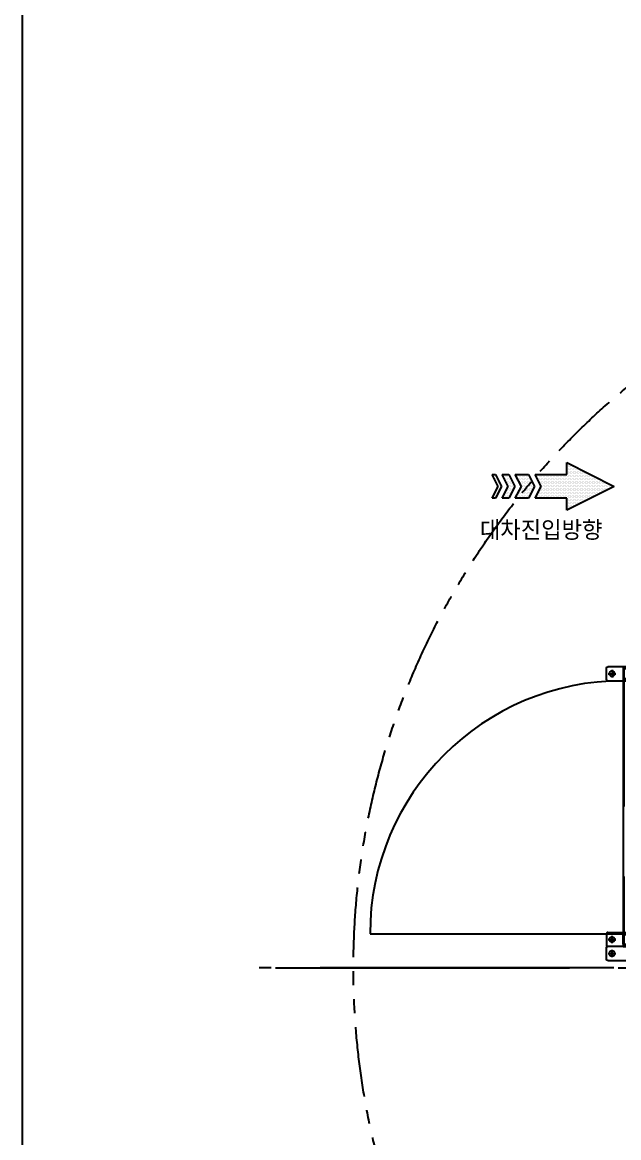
# Model space of a CAD drawing. Header units: millimetres. Extents: x 10462777 to 22643323, y 453826 to 1389191.
# Drawn here: x 11275838 to 11277970, y 582828 to 586815 of the extents above; entities that cross this region are included whole.
import ezdxf
from ezdxf.enums import TextEntityAlignment as Align

# ---------------------------------------------------------------- set-up
doc = ezdxf.new("R2010")
doc.units = ezdxf.units.MM
doc.header["$LTSCALE"] = 200
doc.header["$MEASUREMENT"] = 0
for name, pattern in [('CENTER2', [1.125, 0.75, -0.125, 0.125, -0.125]), ('HIDDEN', [3.75, 2.5, -1.25]), ('PHANTOM', [2.5, 1.25, -0.25, 0.25, -0.25, 0.25, -0.25])]:
    doc.linetypes.add(name, pattern=pattern)
doc.layers.get('0').update_dxf_attribs({"linetype": 'CONTINUOUS'})
for name, color, linetype in [('BOM-UDEF', 3, 'CONTINUOUS'), ('CL', 3, 'CONTINUOUS'), ('DV1_DEFAULT', 7, 'CONTINUOUS'), ('HL', 2, 'HIDDEN'), ('TEXT', 7, 'CONTINUOUS')]:
    doc.layers.add(name, color=color, linetype=linetype)
doc.layers.add('LAYOUT', color=8, linetype='CONTINUOUS', lineweight=25)
doc.styles.add('새굴림', font='txt.shx ', dxfattribs={"height": 5, "bigfont": ' whgtxt.shx'})

# ---------------------------------------------------------------- blocks, each defined once
blk = doc.blocks.new('A$C201F74A5')
for p, q in [((0, 0), (-34.7, -69.3)), ((34.7, -69.3), (0, 0)), ((-34.7, -69.3), (-17.3, -69.3)), ((-17.3, -69.3), (-17.3, -115.5)), ((17.3, -115.5), (17.3, -69.3)), ((17.3, -69.3), (34.7, -69.3)), ((-17.3, -115.5), (0, -106.5)), ((0, -106.5), (17.3, -115.5)), ((0, -116.1), (-17.3, -125.2)), ((-17.3, -125.2), (-17.3, -144.4)), ((17.3, -125.2), (0, -116.1)), ((17.3, -144.4), (17.3, -125.2)), ((-17.3, -144.4), (0, -135.4)), ((0, -145), (-17.3, -154)), ((0, -135.4), (17.3, -144.4)), ((17.3, -154), (0, -145)), ((-17.3, -154), (-17.3, -163.7)), ((-17.3, -163.7), (0, -154.6)), ((0, -154.6), (17.3, -163.7)), ((17.3, -163.7), (17.3, -154)), ((0, -164.3), (-17.3, -173.3)), ((-17.3, -178.1), (0, -169.1)), ((-17.3, -173.3), (-17.3, -178.1)), ((17.3, -173.3), (0, -164.3)), ((0, -169.1), (17.3, -178.1)), ((17.3, -178.1), (17.3, -173.3))]:
    blk.add_line(p, q)
at = {"color": 3}
for p, q in [((-6.6, -14.7), (-6.6, -14.7)), ((-4.6, -9.6), (-4.6, -9.6)), ((-4.6, -11.6), (-4.6, -11.6)), ((-4.6, -13.7), (-4.6, -13.7)), ((-4.6, -15.8), (-4.6, -15.8)), ((-2.5, -6.5), (-2.5, -6.5)), ((-2.5, -8.5), (-2.5, -8.5)), ((-2.5, -10.6), (-2.5, -10.6)), ((-2.5, -12.7), (-2.5, -12.7)), ((-2.5, -14.7), (-2.5, -14.7)), ((-0.4, -1.3), (-0.4, -1.3)), ((-0.4, -3.4), (-0.4, -3.4)), ((-0.4, -5.4), (-0.4, -5.4)), ((-0.4, -7.5), (-0.4, -7.5)), ((-0.4, -9.6), (-0.4, -9.6)), ((-0.4, -11.6), (-0.4, -11.6)), ((-0.4, -13.7), (-0.4, -13.7)), ((-0.4, -15.8), (-0.4, -15.8)), ((1.6, -4.4), (1.6, -4.4)), ((1.6, -6.5), (1.6, -6.5)), ((1.6, -8.5), (1.6, -8.5)), ((1.6, -10.6), (1.6, -10.6)), ((1.6, -12.7), (1.6, -12.7)), ((1.6, -14.7), (1.6, -14.7)), ((3.7, -7.5), (3.7, -7.5)), ((3.7, -9.6), (3.7, -9.6)), ((3.7, -11.6), (3.7, -11.6)), ((3.7, -13.7), (3.7, -13.7)), ((3.7, -15.8), (3.7, -15.8)), ((5.8, -12.7), (5.8, -12.7)), ((5.8, -14.7), (5.8, -14.7)), ((7.8, -15.8), (7.8, -15.8)), ((-14.9, -31.2), (-14.9, -31.2)), ((-12.8, -26.1), (-12.8, -26.1)), ((-12.8, -28.1), (-12.8, -28.1)), ((-12.8, -30.2), (-12.8, -30.2)), ((-12.8, -32.3), (-12.8, -32.3)), ((-10.8, -23), (-10.8, -23)), ((-10.8, -25), (-10.8, -25)), ((-10.8, -27.1), (-10.8, -27.1)), ((-10.8, -29.2), (-10.8, -29.2)), ((-10.8, -31.2), (-10.8, -31.2)), ((-8.7, -17.8), (-8.7, -17.8)), ((-8.7, -19.9), (-8.7, -19.9)), ((-8.7, -21.9), (-8.7, -21.9)), ((-8.7, -24), (-8.7, -24)), ((-8.7, -26.1), (-8.7, -26.1)), ((-8.7, -28.1), (-8.7, -28.1)), ((-8.7, -30.2), (-8.7, -30.2)), ((-8.7, -32.3), (-8.7, -32.3)), ((-6.6, -16.8), (-6.6, -16.8)), ((-6.6, -18.8), (-6.6, -18.8)), ((-6.6, -20.9), (-6.6, -20.9)), ((-6.6, -23), (-6.6, -23)), ((-6.6, -25), (-6.6, -25)), ((-6.6, -27.1), (-6.6, -27.1)), ((-6.6, -29.2), (-6.6, -29.2)), ((-6.6, -31.2), (-6.6, -31.2)), ((-4.6, -17.8), (-4.6, -17.8)), ((-4.6, -19.9), (-4.6, -19.9)), ((-4.6, -21.9), (-4.6, -21.9)), ((-4.6, -24), (-4.6, -24)), ((-4.6, -26.1), (-4.6, -26.1)), ((-4.6, -28.1), (-4.6, -28.1)), ((-4.6, -30.2), (-4.6, -30.2)), ((-4.6, -32.3), (-4.6, -32.3)), ((-2.5, -16.8), (-2.5, -16.8)), ((-2.5, -18.8), (-2.5, -18.8)), ((-2.5, -20.9), (-2.5, -20.9)), ((-2.5, -23), (-2.5, -23)), ((-2.5, -25), (-2.5, -25)), ((-2.5, -27.1), (-2.5, -27.1)), ((-2.5, -29.2), (-2.5, -29.2)), ((-2.5, -31.2), (-2.5, -31.2)), ((-0.4, -17.8), (-0.4, -17.8)), ((-0.4, -19.9), (-0.4, -19.9)), ((-0.4, -21.9), (-0.4, -21.9)), ((-0.4, -24), (-0.4, -24)), ((-0.4, -26.1), (-0.4, -26.1)), ((-0.4, -28.1), (-0.4, -28.1)), ((-0.4, -30.2), (-0.4, -30.2)), ((-0.4, -32.3), (-0.4, -32.3)), ((1.6, -16.8), (1.6, -16.8)), ((1.6, -18.8), (1.6, -18.8)), ((1.6, -20.9), (1.6, -20.9)), ((1.6, -23), (1.6, -23)), ((1.6, -25), (1.6, -25)), ((1.6, -27.1), (1.6, -27.1)), ((1.6, -29.2), (1.6, -29.2)), ((1.6, -31.2), (1.6, -31.2)), ((3.7, -17.8), (3.7, -17.8)), ((3.7, -19.9), (3.7, -19.9)), ((3.7, -21.9), (3.7, -21.9)), ((3.7, -24), (3.7, -24)), ((3.7, -26.1), (3.7, -26.1)), ((3.7, -28.1), (3.7, -28.1)), ((3.7, -30.2), (3.7, -30.2)), ((3.7, -32.3), (3.7, -32.3)), ((5.8, -16.8), (5.8, -16.8)), ((5.8, -18.8), (5.8, -18.8)), ((5.8, -20.9), (5.8, -20.9)), ((5.8, -23), (5.8, -23)), ((5.8, -25), (5.8, -25)), ((5.8, -27.1), (5.8, -27.1)), ((5.8, -29.2), (5.8, -29.2)), ((5.8, -31.2), (5.8, -31.2)), ((7.8, -17.8), (7.8, -17.8)), ((7.8, -19.9), (7.8, -19.9)), ((7.8, -21.9), (7.8, -21.9)), ((7.8, -24), (7.8, -24)), ((7.8, -26.1), (7.8, -26.1)), ((7.8, -28.1), (7.8, -28.1)), ((7.8, -30.2), (7.8, -30.2)), ((7.8, -32.3), (7.8, -32.3)), ((9.9, -20.9), (9.9, -20.9)), ((9.9, -23), (9.9, -23)), ((9.9, -25), (9.9, -25)), ((9.9, -27.1), (9.9, -27.1)), ((9.9, -29.2), (9.9, -29.2)), ((9.9, -31.2), (9.9, -31.2)), ((11.9, -24), (11.9, -24)), ((11.9, -26.1), (11.9, -26.1)), ((11.9, -28.1), (11.9, -28.1)), ((11.9, -30.2), (11.9, -30.2)), ((11.9, -32.3), (11.9, -32.3)), ((14, -29.2), (14, -29.2)), ((14, -31.2), (14, -31.2)), ((16.1, -32.3), (16.1, -32.3)), ((-23.1, -47.7), (-23.1, -47.7)), ((-21.1, -42.6), (-21.1, -42.6)), ((-21.1, -44.6), (-21.1, -44.6)), ((-21.1, -46.7), (-21.1, -46.7)), ((-21.1, -48.8), (-21.1, -48.8)), ((-19, -39.5), (-19, -39.5)), ((-19, -41.5), (-19, -41.5)), ((-19, -43.6), (-19, -43.6)), ((-19, -45.7), (-19, -45.7)), ((-19, -47.7), (-19, -47.7)), ((-16.9, -34.3), (-16.9, -34.3)), ((-16.9, -36.4), (-16.9, -36.4)), ((-16.9, -38.5), (-16.9, -38.5)), ((-16.9, -40.5), (-16.9, -40.5)), ((-16.9, -42.6), (-16.9, -42.6)), ((-16.9, -44.6), (-16.9, -44.6)), ((-16.9, -46.7), (-16.9, -46.7)), ((-16.9, -48.8), (-16.9, -48.8)), ((-14.9, -33.3), (-14.9, -33.3)), ((-14.9, -35.4), (-14.9, -35.4)), ((-14.9, -37.4), (-14.9, -37.4)), ((-14.9, -39.5), (-14.9, -39.5)), ((-14.9, -41.5), (-14.9, -41.5)), ((-14.9, -43.6), (-14.9, -43.6)), ((-14.9, -45.7), (-14.9, -45.7)), ((-14.9, -47.7), (-14.9, -47.7)), ((-12.8, -34.3), (-12.8, -34.3)), ((-12.8, -36.4), (-12.8, -36.4)), ((-12.8, -38.5), (-12.8, -38.5)), ((-12.8, -40.5), (-12.8, -40.5)), ((-12.8, -42.6), (-12.8, -42.6)), ((-12.8, -44.6), (-12.8, -44.6)), ((-12.8, -46.7), (-12.8, -46.7)), ((-12.8, -48.8), (-12.8, -48.8)), ((-10.8, -33.3), (-10.8, -33.3)), ((-10.8, -35.4), (-10.8, -35.4)), ((-10.8, -37.4), (-10.8, -37.4)), ((-10.8, -39.5), (-10.8, -39.5)), ((-10.8, -41.5), (-10.8, -41.5)), ((-10.8, -43.6), (-10.8, -43.6)), ((-10.8, -45.7), (-10.8, -45.7)), ((-10.8, -47.7), (-10.8, -47.7)), ((-8.7, -34.3), (-8.7, -34.3)), ((-8.7, -36.4), (-8.7, -36.4)), ((-8.7, -38.5), (-8.7, -38.5)), ((-8.7, -40.5), (-8.7, -40.5)), ((-8.7, -42.6), (-8.7, -42.6)), ((-8.7, -44.6), (-8.7, -44.6)), ((-8.7, -46.7), (-8.7, -46.7)), ((-8.7, -48.8), (-8.7, -48.8)), ((-6.6, -33.3), (-6.6, -33.3)), ((-6.6, -35.4), (-6.6, -35.4)), ((-6.6, -37.4), (-6.6, -37.4)), ((-6.6, -39.5), (-6.6, -39.5)), ((-6.6, -41.5), (-6.6, -41.5)), ((-6.6, -43.6), (-6.6, -43.6)), ((-6.6, -45.7), (-6.6, -45.7)), ((-6.6, -47.7), (-6.6, -47.7)), ((-4.6, -34.3), (-4.6, -34.3)), ((-4.6, -36.4), (-4.6, -36.4)), ((-4.6, -38.5), (-4.6, -38.5)), ((-4.6, -40.5), (-4.6, -40.5)), ((-4.6, -42.6), (-4.6, -42.6)), ((-4.6, -44.6), (-4.6, -44.6)), ((-4.6, -46.7), (-4.6, -46.7)), ((-4.6, -48.8), (-4.6, -48.8)), ((-2.5, -33.3), (-2.5, -33.3)), ((-2.5, -35.4), (-2.5, -35.4)), ((-2.5, -37.4), (-2.5, -37.4)), ((-2.5, -39.5), (-2.5, -39.5)), ((-2.5, -41.5), (-2.5, -41.5)), ((-2.5, -43.6), (-2.5, -43.6)), ((-2.5, -45.7), (-2.5, -45.7)), ((-2.5, -47.7), (-2.5, -47.7)), ((-0.4, -34.3), (-0.4, -34.3)), ((-0.4, -36.4), (-0.4, -36.4)), ((-0.4, -38.5), (-0.4, -38.5)), ((-0.4, -40.5), (-0.4, -40.5)), ((-0.4, -42.6), (-0.4, -42.6)), ((-0.4, -44.6), (-0.4, -44.6)), ((-0.4, -46.7), (-0.4, -46.7)), ((-0.4, -48.8), (-0.4, -48.8)), ((1.6, -33.3), (1.6, -33.3)), ((1.6, -35.4), (1.6, -35.4)), ((1.6, -37.4), (1.6, -37.4)), ((1.6, -39.5), (1.6, -39.5)), ((1.6, -41.5), (1.6, -41.5)), ((1.6, -43.6), (1.6, -43.6)), ((1.6, -45.7), (1.6, -45.7)), ((1.6, -47.7), (1.6, -47.7)), ((3.7, -34.3), (3.7, -34.3)), ((3.7, -36.4), (3.7, -36.4)), ((3.7, -38.5), (3.7, -38.5)), ((3.7, -40.5), (3.7, -40.5)), ((3.7, -42.6), (3.7, -42.6)), ((3.7, -44.6), (3.7, -44.6)), ((3.7, -46.7), (3.7, -46.7)), ((3.7, -48.8), (3.7, -48.8)), ((5.8, -33.3), (5.8, -33.3)), ((5.8, -35.4), (5.8, -35.4)), ((5.8, -37.4), (5.8, -37.4)), ((5.8, -39.5), (5.8, -39.5)), ((5.8, -41.5), (5.8, -41.5)), ((5.8, -43.6), (5.8, -43.6)), ((5.8, -45.7), (5.8, -45.7)), ((5.8, -47.7), (5.8, -47.7)), ((7.8, -34.3), (7.8, -34.3)), ((7.8, -36.4), (7.8, -36.4)), ((7.8, -38.5), (7.8, -38.5)), ((7.8, -40.5), (7.8, -40.5)), ((7.8, -42.6), (7.8, -42.6)), ((7.8, -44.6), (7.8, -44.6)), ((7.8, -46.7), (7.8, -46.7)), ((7.8, -48.8), (7.8, -48.8)), ((9.9, -33.3), (9.9, -33.3)), ((9.9, -35.4), (9.9, -35.4)), ((9.9, -37.4), (9.9, -37.4)), ((9.9, -39.5), (9.9, -39.5)), ((9.9, -41.5), (9.9, -41.5)), ((9.9, -43.6), (9.9, -43.6)), ((9.9, -45.7), (9.9, -45.7)), ((9.9, -47.7), (9.9, -47.7)), ((11.9, -34.3), (11.9, -34.3)), ((11.9, -36.4), (11.9, -36.4)), ((11.9, -38.5), (11.9, -38.5)), ((11.9, -40.5), (11.9, -40.5)), ((11.9, -42.6), (11.9, -42.6)), ((11.9, -44.6), (11.9, -44.6)), ((11.9, -46.7), (11.9, -46.7)), ((11.9, -48.8), (11.9, -48.8)), ((14, -33.3), (14, -33.3)), ((14, -35.4), (14, -35.4)), ((14, -37.4), (14, -37.4)), ((14, -39.5), (14, -39.5)), ((14, -41.5), (14, -41.5)), ((14, -43.6), (14, -43.6)), ((14, -45.7), (14, -45.7)), ((14, -47.7), (14, -47.7)), ((16.1, -34.3), (16.1, -34.3)), ((16.1, -36.4), (16.1, -36.4)), ((16.1, -38.5), (16.1, -38.5)), ((16.1, -40.5), (16.1, -40.5)), ((16.1, -42.6), (16.1, -42.6)), ((16.1, -44.6), (16.1, -44.6)), ((16.1, -46.7), (16.1, -46.7)), ((16.1, -48.8), (16.1, -48.8)), ((18.1, -37.4), (18.1, -37.4)), ((18.1, -39.5), (18.1, -39.5)), ((18.1, -41.5), (18.1, -41.5)), ((18.1, -43.6), (18.1, -43.6)), ((18.1, -45.7), (18.1, -45.7)), ((18.1, -47.7), (18.1, -47.7)), ((20.2, -40.5), (20.2, -40.5)), ((20.2, -42.6), (20.2, -42.6)), ((20.2, -44.6), (20.2, -44.6)), ((20.2, -46.7), (20.2, -46.7)), ((20.2, -48.8), (20.2, -48.8)), ((22.3, -45.7), (22.3, -45.7)), ((22.3, -47.7), (22.3, -47.7)), ((24.3, -48.8), (24.3, -48.8)), ((-31.4, -64.2), (-31.4, -64.2)), ((-29.3, -59.1), (-29.3, -59.1)), ((-29.3, -61.2), (-29.3, -61.2)), ((-29.3, -63.2), (-29.3, -63.2)), ((-27.3, -56), (-27.3, -56)), ((-27.3, -58.1), (-27.3, -58.1)), ((-27.3, -60.1), (-27.3, -60.1)), ((-27.3, -62.2), (-27.3, -62.2)), ((-27.3, -64.2), (-27.3, -64.2)), ((-25.2, -50.8), (-25.2, -50.8)), ((-25.2, -52.9), (-25.2, -52.9)), ((-25.2, -55), (-25.2, -55)), ((-25.2, -57), (-25.2, -57)), ((-25.2, -59.1), (-25.2, -59.1)), ((-25.2, -61.2), (-25.2, -61.2)), ((-25.2, -63.2), (-25.2, -63.2)), ((-23.1, -49.8), (-23.1, -49.8)), ((-23.1, -51.9), (-23.1, -51.9)), ((-23.1, -53.9), (-23.1, -53.9)), ((-23.1, -56), (-23.1, -56)), ((-23.1, -58.1), (-23.1, -58.1)), ((-23.1, -60.1), (-23.1, -60.1)), ((-23.1, -62.2), (-23.1, -62.2)), ((-23.1, -64.2), (-23.1, -64.2)), ((-21.1, -50.8), (-21.1, -50.8)), ((-21.1, -52.9), (-21.1, -52.9)), ((-21.1, -55), (-21.1, -55)), ((-21.1, -57), (-21.1, -57)), ((-21.1, -59.1), (-21.1, -59.1)), ((-21.1, -61.2), (-21.1, -61.2)), ((-21.1, -63.2), (-21.1, -63.2)), ((-19, -49.8), (-19, -49.8)), ((-19, -51.9), (-19, -51.9)), ((-19, -53.9), (-19, -53.9)), ((-19, -56), (-19, -56)), ((-19, -58.1), (-19, -58.1)), ((-19, -60.1), (-19, -60.1)), ((-19, -62.2), (-19, -62.2)), ((-19, -64.2), (-19, -64.2)), ((-16.9, -50.8), (-16.9, -50.8)), ((-16.9, -52.9), (-16.9, -52.9)), ((-16.9, -55), (-16.9, -55)), ((-16.9, -57), (-16.9, -57)), ((-16.9, -59.1), (-16.9, -59.1)), ((-16.9, -61.2), (-16.9, -61.2)), ((-16.9, -63.2), (-16.9, -63.2)), ((-14.9, -49.8), (-14.9, -49.8)), ((-14.9, -51.9), (-14.9, -51.9)), ((-14.9, -53.9), (-14.9, -53.9)), ((-14.9, -56), (-14.9, -56)), ((-14.9, -58.1), (-14.9, -58.1)), ((-14.9, -60.1), (-14.9, -60.1)), ((-14.9, -62.2), (-14.9, -62.2)), ((-14.9, -64.2), (-14.9, -64.2)), ((-12.8, -50.8), (-12.8, -50.8)), ((-12.8, -52.9), (-12.8, -52.9)), ((-12.8, -55), (-12.8, -55)), ((-12.8, -57), (-12.8, -57)), ((-12.8, -59.1), (-12.8, -59.1)), ((-12.8, -61.2), (-12.8, -61.2)), ((-12.8, -63.2), (-12.8, -63.2)), ((-10.8, -49.8), (-10.8, -49.8)), ((-10.8, -51.9), (-10.8, -51.9)), ((-10.8, -53.9), (-10.8, -53.9)), ((-10.8, -56), (-10.8, -56)), ((-10.8, -58.1), (-10.8, -58.1)), ((-10.8, -60.1), (-10.8, -60.1)), ((-10.8, -62.2), (-10.8, -62.2)), ((-10.8, -64.2), (-10.8, -64.2)), ((-8.7, -50.8), (-8.7, -50.8)), ((-8.7, -52.9), (-8.7, -52.9)), ((-8.7, -55), (-8.7, -55)), ((-8.7, -57), (-8.7, -57)), ((-8.7, -59.1), (-8.7, -59.1)), ((-8.7, -61.2), (-8.7, -61.2)), ((-8.7, -63.2), (-8.7, -63.2)), ((-6.6, -49.8), (-6.6, -49.8)), ((-6.6, -51.9), (-6.6, -51.9)), ((-6.6, -53.9), (-6.6, -53.9)), ((-6.6, -56), (-6.6, -56)), ((-6.6, -58.1), (-6.6, -58.1)), ((-6.6, -60.1), (-6.6, -60.1)), ((-6.6, -62.2), (-6.6, -62.2)), ((-6.6, -64.2), (-6.6, -64.2)), ((-4.6, -50.8), (-4.6, -50.8)), ((-4.6, -52.9), (-4.6, -52.9)), ((-4.6, -55), (-4.6, -55)), ((-4.6, -57), (-4.6, -57)), ((-4.6, -59.1), (-4.6, -59.1)), ((-4.6, -61.2), (-4.6, -61.2)), ((-4.6, -63.2), (-4.6, -63.2)), ((-2.5, -49.8), (-2.5, -49.8)), ((-2.5, -51.9), (-2.5, -51.9)), ((-2.5, -53.9), (-2.5, -53.9)), ((-2.5, -56), (-2.5, -56)), ((-2.5, -58.1), (-2.5, -58.1)), ((-2.5, -60.1), (-2.5, -60.1)), ((-2.5, -62.2), (-2.5, -62.2)), ((-2.5, -64.2), (-2.5, -64.2)), ((-0.4, -50.8), (-0.4, -50.8)), ((-0.4, -52.9), (-0.4, -52.9)), ((-0.4, -55), (-0.4, -55)), ((-0.4, -57), (-0.4, -57)), ((-0.4, -59.1), (-0.4, -59.1)), ((-0.4, -61.2), (-0.4, -61.2)), ((-0.4, -63.2), (-0.4, -63.2)), ((1.6, -49.8), (1.6, -49.8)), ((1.6, -51.9), (1.6, -51.9)), ((1.6, -53.9), (1.6, -53.9)), ((1.6, -56), (1.6, -56)), ((1.6, -58.1), (1.6, -58.1)), ((1.6, -60.1), (1.6, -60.1)), ((1.6, -62.2), (1.6, -62.2)), ((1.6, -64.2), (1.6, -64.2)), ((3.7, -50.8), (3.7, -50.8)), ((3.7, -52.9), (3.7, -52.9)), ((3.7, -55), (3.7, -55)), ((3.7, -57), (3.7, -57)), ((3.7, -59.1), (3.7, -59.1)), ((3.7, -61.2), (3.7, -61.2)), ((3.7, -63.2), (3.7, -63.2)), ((5.8, -49.8), (5.8, -49.8)), ((5.8, -51.9), (5.8, -51.9)), ((5.8, -53.9), (5.8, -53.9)), ((5.8, -56), (5.8, -56)), ((5.8, -58.1), (5.8, -58.1)), ((5.8, -60.1), (5.8, -60.1)), ((5.8, -62.2), (5.8, -62.2)), ((5.8, -64.2), (5.8, -64.2)), ((7.8, -50.8), (7.8, -50.8)), ((7.8, -52.9), (7.8, -52.9)), ((7.8, -55), (7.8, -55)), ((7.8, -57), (7.8, -57)), ((7.8, -59.1), (7.8, -59.1)), ((7.8, -61.2), (7.8, -61.2)), ((7.8, -63.2), (7.8, -63.2)), ((9.9, -49.8), (9.9, -49.8)), ((9.9, -51.9), (9.9, -51.9)), ((9.9, -53.9), (9.9, -53.9)), ((9.9, -56), (9.9, -56)), ((9.9, -58.1), (9.9, -58.1)), ((9.9, -60.1), (9.9, -60.1)), ((9.9, -62.2), (9.9, -62.2)), ((9.9, -64.2), (9.9, -64.2)), ((11.9, -50.8), (11.9, -50.8)), ((11.9, -52.9), (11.9, -52.9)), ((11.9, -55), (11.9, -55)), ((11.9, -57), (11.9, -57)), ((11.9, -59.1), (11.9, -59.1)), ((11.9, -61.2), (11.9, -61.2)), ((11.9, -63.2), (11.9, -63.2)), ((14, -49.8), (14, -49.8)), ((14, -51.9), (14, -51.9)), ((14, -53.9), (14, -53.9)), ((14, -56), (14, -56)), ((14, -58.1), (14, -58.1)), ((14, -60.1), (14, -60.1)), ((14, -62.2), (14, -62.2)), ((14, -64.2), (14, -64.2)), ((16.1, -50.8), (16.1, -50.8)), ((16.1, -52.9), (16.1, -52.9)), ((16.1, -55), (16.1, -55)), ((16.1, -57), (16.1, -57)), ((16.1, -59.1), (16.1, -59.1)), ((16.1, -61.2), (16.1, -61.2)), ((16.1, -63.2), (16.1, -63.2)), ((18.1, -49.8), (18.1, -49.8)), ((18.1, -51.9), (18.1, -51.9)), ((18.1, -53.9), (18.1, -53.9)), ((18.1, -56), (18.1, -56)), ((18.1, -58.1), (18.1, -58.1)), ((18.1, -60.1), (18.1, -60.1)), ((18.1, -62.2), (18.1, -62.2)), ((18.1, -64.2), (18.1, -64.2)), ((20.2, -50.8), (20.2, -50.8)), ((20.2, -52.9), (20.2, -52.9)), ((20.2, -55), (20.2, -55)), ((20.2, -57), (20.2, -57)), ((20.2, -59.1), (20.2, -59.1)), ((20.2, -61.2), (20.2, -61.2)), ((20.2, -63.2), (20.2, -63.2)), ((22.3, -49.8), (22.3, -49.8)), ((22.3, -51.9), (22.3, -51.9)), ((22.3, -53.9), (22.3, -53.9)), ((22.3, -56), (22.3, -56)), ((22.3, -58.1), (22.3, -58.1)), ((22.3, -60.1), (22.3, -60.1)), ((22.3, -62.2), (22.3, -62.2)), ((22.3, -64.2), (22.3, -64.2)), ((24.3, -50.8), (24.3, -50.8)), ((24.3, -52.9), (24.3, -52.9)), ((24.3, -55), (24.3, -55)), ((24.3, -57), (24.3, -57)), ((24.3, -59.1), (24.3, -59.1)), ((24.3, -61.2), (24.3, -61.2)), ((24.3, -63.2), (24.3, -63.2)), ((26.4, -53.9), (26.4, -53.9)), ((26.4, -56), (26.4, -56)), ((26.4, -58.1), (26.4, -58.1)), ((26.4, -60.1), (26.4, -60.1)), ((26.4, -62.2), (26.4, -62.2)), ((26.4, -64.2), (26.4, -64.2)), ((28.5, -57), (28.5, -57)), ((28.5, -59.1), (28.5, -59.1)), ((28.5, -61.2), (28.5, -61.2)), ((28.5, -63.2), (28.5, -63.2)), ((30.5, -62.2), (30.5, -62.2)), ((30.5, -64.2), (30.5, -64.2)), ((-33.5, -67.3), (-33.5, -67.3)), ((-31.4, -66.3), (-31.4, -66.3)), ((-31.4, -68.4), (-31.4, -68.4)), ((-29.3, -65.3), (-29.3, -65.3)), ((-29.3, -67.3), (-29.3, -67.3)), ((-27.3, -66.3), (-27.3, -66.3)), ((-27.3, -68.4), (-27.3, -68.4)), ((-25.2, -65.3), (-25.2, -65.3)), ((-25.2, -67.3), (-25.2, -67.3)), ((-23.1, -66.3), (-23.1, -66.3)), ((-23.1, -68.4), (-23.1, -68.4)), ((-21.1, -65.3), (-21.1, -65.3)), ((-21.1, -67.3), (-21.1, -67.3)), ((-19, -66.3), (-19, -66.3)), ((-19, -68.4), (-19, -68.4)), ((-16.9, -65.3), (-16.9, -65.3)), ((-16.9, -67.3), (-16.9, -67.3)), ((-16.9, -69.4), (-16.9, -69.4)), ((-16.9, -71.5), (-16.9, -71.5)), ((-16.9, -73.5), (-16.9, -73.5)), ((-16.9, -75.6), (-16.9, -75.6)), ((-16.9, -77.7), (-16.9, -77.7)), ((-16.9, -79.7), (-16.9, -79.7)), ((-14.9, -66.3), (-14.9, -66.3)), ((-14.9, -68.4), (-14.9, -68.4)), ((-14.9, -70.4), (-14.9, -70.4)), ((-14.9, -72.5), (-14.9, -72.5)), ((-14.9, -74.6), (-14.9, -74.6)), ((-14.9, -76.6), (-14.9, -76.6)), ((-14.9, -78.7), (-14.9, -78.7)), ((-14.9, -80.8), (-14.9, -80.8)), ((-12.8, -65.3), (-12.8, -65.3)), ((-12.8, -67.3), (-12.8, -67.3)), ((-12.8, -69.4), (-12.8, -69.4)), ((-12.8, -71.5), (-12.8, -71.5)), ((-12.8, -73.5), (-12.8, -73.5)), ((-12.8, -75.6), (-12.8, -75.6)), ((-12.8, -77.7), (-12.8, -77.7)), ((-12.8, -79.7), (-12.8, -79.7)), ((-10.8, -66.3), (-10.8, -66.3)), ((-10.8, -68.4), (-10.8, -68.4)), ((-10.8, -70.4), (-10.8, -70.4)), ((-10.8, -72.5), (-10.8, -72.5)), ((-10.8, -74.6), (-10.8, -74.6)), ((-10.8, -76.6), (-10.8, -76.6)), ((-10.8, -78.7), (-10.8, -78.7)), ((-10.8, -80.8), (-10.8, -80.8)), ((-8.7, -65.3), (-8.7, -65.3)), ((-8.7, -67.3), (-8.7, -67.3)), ((-8.7, -69.4), (-8.7, -69.4)), ((-8.7, -71.5), (-8.7, -71.5)), ((-8.7, -73.5), (-8.7, -73.5)), ((-8.7, -75.6), (-8.7, -75.6)), ((-8.7, -77.7), (-8.7, -77.7)), ((-8.7, -79.7), (-8.7, -79.7)), ((-6.6, -66.3), (-6.6, -66.3)), ((-6.6, -68.4), (-6.6, -68.4)), ((-6.6, -70.4), (-6.6, -70.4)), ((-6.6, -72.5), (-6.6, -72.5)), ((-6.6, -74.6), (-6.6, -74.6)), ((-6.6, -76.6), (-6.6, -76.6)), ((-6.6, -78.7), (-6.6, -78.7)), ((-6.6, -80.8), (-6.6, -80.8)), ((-4.6, -65.3), (-4.6, -65.3)), ((-4.6, -67.3), (-4.6, -67.3)), ((-4.6, -69.4), (-4.6, -69.4)), ((-4.6, -71.5), (-4.6, -71.5)), ((-4.6, -73.5), (-4.6, -73.5)), ((-4.6, -75.6), (-4.6, -75.6)), ((-4.6, -77.7), (-4.6, -77.7)), ((-4.6, -79.7), (-4.6, -79.7)), ((-2.5, -66.3), (-2.5, -66.3)), ((-2.5, -68.4), (-2.5, -68.4)), ((-2.5, -70.4), (-2.5, -70.4)), ((-2.5, -72.5), (-2.5, -72.5)), ((-2.5, -74.6), (-2.5, -74.6)), ((-2.5, -76.6), (-2.5, -76.6)), ((-2.5, -78.7), (-2.5, -78.7)), ((-2.5, -80.8), (-2.5, -80.8)), ((-0.4, -65.3), (-0.4, -65.3)), ((-0.4, -67.3), (-0.4, -67.3)), ((-0.4, -69.4), (-0.4, -69.4)), ((-0.4, -71.5), (-0.4, -71.5)), ((-0.4, -73.5), (-0.4, -73.5)), ((-0.4, -75.6), (-0.4, -75.6)), ((-0.4, -77.7), (-0.4, -77.7)), ((-0.4, -79.7), (-0.4, -79.7)), ((1.6, -66.3), (1.6, -66.3)), ((1.6, -68.4), (1.6, -68.4)), ((1.6, -70.4), (1.6, -70.4)), ((1.6, -72.5), (1.6, -72.5)), ((1.6, -74.6), (1.6, -74.6)), ((1.6, -76.6), (1.6, -76.6)), ((1.6, -78.7), (1.6, -78.7)), ((1.6, -80.8), (1.6, -80.8)), ((3.7, -65.3), (3.7, -65.3)), ((3.7, -67.3), (3.7, -67.3)), ((3.7, -69.4), (3.7, -69.4)), ((3.7, -71.5), (3.7, -71.5)), ((3.7, -73.5), (3.7, -73.5)), ((3.7, -75.6), (3.7, -75.6)), ((3.7, -77.7), (3.7, -77.7)), ((3.7, -79.7), (3.7, -79.7)), ((5.8, -66.3), (5.8, -66.3)), ((5.8, -68.4), (5.8, -68.4)), ((5.8, -70.4), (5.8, -70.4)), ((5.8, -72.5), (5.8, -72.5)), ((5.8, -74.6), (5.8, -74.6)), ((5.8, -76.6), (5.8, -76.6)), ((5.8, -78.7), (5.8, -78.7)), ((5.8, -80.8), (5.8, -80.8)), ((7.8, -65.3), (7.8, -65.3)), ((7.8, -67.3), (7.8, -67.3)), ((7.8, -69.4), (7.8, -69.4)), ((7.8, -71.5), (7.8, -71.5)), ((7.8, -73.5), (7.8, -73.5)), ((7.8, -75.6), (7.8, -75.6)), ((7.8, -77.7), (7.8, -77.7)), ((7.8, -79.7), (7.8, -79.7)), ((9.9, -66.3), (9.9, -66.3)), ((9.9, -68.4), (9.9, -68.4)), ((9.9, -70.4), (9.9, -70.4)), ((9.9, -72.5), (9.9, -72.5)), ((9.9, -74.6), (9.9, -74.6)), ((9.9, -76.6), (9.9, -76.6)), ((9.9, -78.7), (9.9, -78.7)), ((9.9, -80.8), (9.9, -80.8)), ((11.9, -65.3), (11.9, -65.3)), ((11.9, -67.3), (11.9, -67.3)), ((11.9, -69.4), (11.9, -69.4)), ((11.9, -71.5), (11.9, -71.5)), ((11.9, -73.5), (11.9, -73.5)), ((11.9, -75.6), (11.9, -75.6)), ((11.9, -77.7), (11.9, -77.7)), ((11.9, -79.7), (11.9, -79.7)), ((14, -66.3), (14, -66.3)), ((14, -68.4), (14, -68.4)), ((14, -70.4), (14, -70.4)), ((14, -72.5), (14, -72.5)), ((14, -74.6), (14, -74.6)), ((14, -76.6), (14, -76.6)), ((14, -78.7), (14, -78.7)), ((14, -80.8), (14, -80.8)), ((16.1, -65.3), (16.1, -65.3)), ((16.1, -67.3), (16.1, -67.3)), ((16.1, -69.4), (16.1, -69.4)), ((16.1, -71.5), (16.1, -71.5)), ((16.1, -73.5), (16.1, -73.5)), ((16.1, -75.6), (16.1, -75.6)), ((16.1, -77.7), (16.1, -77.7)), ((16.1, -79.7), (16.1, -79.7)), ((18.1, -66.3), (18.1, -66.3)), ((18.1, -68.4), (18.1, -68.4)), ((20.2, -65.3), (20.2, -65.3)), ((20.2, -67.3), (20.2, -67.3)), ((22.3, -66.3), (22.3, -66.3)), ((22.3, -68.4), (22.3, -68.4)), ((24.3, -65.3), (24.3, -65.3)), ((24.3, -67.3), (24.3, -67.3)), ((26.4, -66.3), (26.4, -66.3)), ((26.4, -68.4), (26.4, -68.4)), ((28.5, -65.3), (28.5, -65.3)), ((28.5, -67.3), (28.5, -67.3)), ((30.5, -66.3), (30.5, -66.3)), ((30.5, -68.4), (30.5, -68.4)), ((32.6, -65.3), (32.6, -65.3)), ((32.6, -67.3), (32.6, -67.3)), ((-16.9, -81.8), (-16.9, -81.8)), ((-16.9, -83.9), (-16.9, -83.9)), ((-16.9, -85.9), (-16.9, -85.9)), ((-16.9, -88), (-16.9, -88)), ((-16.9, -90), (-16.9, -90)), ((-16.9, -92.1), (-16.9, -92.1)), ((-16.9, -94.2), (-16.9, -94.2)), ((-16.9, -96.2), (-16.9, -96.2)), ((-14.9, -82.8), (-14.9, -82.8)), ((-14.9, -84.9), (-14.9, -84.9)), ((-14.9, -87), (-14.9, -87)), ((-14.9, -89), (-14.9, -89)), ((-14.9, -91.1), (-14.9, -91.1)), ((-14.9, -93.1), (-14.9, -93.1)), ((-14.9, -95.2), (-14.9, -95.2)), ((-14.9, -97.3), (-14.9, -97.3)), ((-12.8, -81.8), (-12.8, -81.8)), ((-12.8, -83.9), (-12.8, -83.9)), ((-12.8, -85.9), (-12.8, -85.9)), ((-12.8, -88), (-12.8, -88)), ((-12.8, -90), (-12.8, -90)), ((-12.8, -92.1), (-12.8, -92.1)), ((-12.8, -94.2), (-12.8, -94.2)), ((-12.8, -96.2), (-12.8, -96.2)), ((-10.8, -82.8), (-10.8, -82.8)), ((-10.8, -84.9), (-10.8, -84.9)), ((-10.8, -87), (-10.8, -87)), ((-10.8, -89), (-10.8, -89)), ((-10.8, -91.1), (-10.8, -91.1)), ((-10.8, -93.1), (-10.8, -93.1)), ((-10.8, -95.2), (-10.8, -95.2)), ((-10.8, -97.3), (-10.8, -97.3)), ((-8.7, -81.8), (-8.7, -81.8)), ((-8.7, -83.9), (-8.7, -83.9)), ((-8.7, -85.9), (-8.7, -85.9)), ((-8.7, -88), (-8.7, -88)), ((-8.7, -90), (-8.7, -90)), ((-8.7, -92.1), (-8.7, -92.1)), ((-8.7, -94.2), (-8.7, -94.2)), ((-8.7, -96.2), (-8.7, -96.2)), ((-6.6, -82.8), (-6.6, -82.8)), ((-6.6, -84.9), (-6.6, -84.9)), ((-6.6, -87), (-6.6, -87)), ((-6.6, -89), (-6.6, -89)), ((-6.6, -91.1), (-6.6, -91.1)), ((-6.6, -93.1), (-6.6, -93.1)), ((-6.6, -95.2), (-6.6, -95.2)), ((-6.6, -97.3), (-6.6, -97.3)), ((-4.6, -81.8), (-4.6, -81.8)), ((-4.6, -83.9), (-4.6, -83.9)), ((-4.6, -85.9), (-4.6, -85.9)), ((-4.6, -88), (-4.6, -88)), ((-4.6, -90), (-4.6, -90)), ((-4.6, -92.1), (-4.6, -92.1)), ((-4.6, -94.2), (-4.6, -94.2)), ((-4.6, -96.2), (-4.6, -96.2)), ((-2.5, -82.8), (-2.5, -82.8)), ((-2.5, -84.9), (-2.5, -84.9)), ((-2.5, -87), (-2.5, -87)), ((-2.5, -89), (-2.5, -89)), ((-2.5, -91.1), (-2.5, -91.1)), ((-2.5, -93.1), (-2.5, -93.1)), ((-2.5, -95.2), (-2.5, -95.2)), ((-2.5, -97.3), (-2.5, -97.3)), ((-0.4, -81.8), (-0.4, -81.8)), ((-0.4, -83.9), (-0.4, -83.9)), ((-0.4, -85.9), (-0.4, -85.9)), ((-0.4, -88), (-0.4, -88)), ((-0.4, -90), (-0.4, -90)), ((-0.4, -92.1), (-0.4, -92.1)), ((-0.4, -94.2), (-0.4, -94.2)), ((-0.4, -96.2), (-0.4, -96.2)), ((1.6, -82.8), (1.6, -82.8)), ((1.6, -84.9), (1.6, -84.9)), ((1.6, -87), (1.6, -87)), ((1.6, -89), (1.6, -89)), ((1.6, -91.1), (1.6, -91.1)), ((1.6, -93.1), (1.6, -93.1)), ((1.6, -95.2), (1.6, -95.2)), ((1.6, -97.3), (1.6, -97.3)), ((3.7, -81.8), (3.7, -81.8)), ((3.7, -83.9), (3.7, -83.9)), ((3.7, -85.9), (3.7, -85.9)), ((3.7, -88), (3.7, -88)), ((3.7, -90), (3.7, -90)), ((3.7, -92.1), (3.7, -92.1)), ((3.7, -94.2), (3.7, -94.2)), ((3.7, -96.2), (3.7, -96.2)), ((5.8, -82.8), (5.8, -82.8)), ((5.8, -84.9), (5.8, -84.9)), ((5.8, -87), (5.8, -87)), ((5.8, -89), (5.8, -89)), ((5.8, -91.1), (5.8, -91.1)), ((5.8, -93.1), (5.8, -93.1)), ((5.8, -95.2), (5.8, -95.2)), ((5.8, -97.3), (5.8, -97.3)), ((7.8, -81.8), (7.8, -81.8)), ((7.8, -83.9), (7.8, -83.9)), ((7.8, -85.9), (7.8, -85.9)), ((7.8, -88), (7.8, -88)), ((7.8, -90), (7.8, -90)), ((7.8, -92.1), (7.8, -92.1)), ((7.8, -94.2), (7.8, -94.2)), ((7.8, -96.2), (7.8, -96.2)), ((9.9, -82.8), (9.9, -82.8)), ((9.9, -84.9), (9.9, -84.9)), ((9.9, -87), (9.9, -87)), ((9.9, -89), (9.9, -89)), ((9.9, -91.1), (9.9, -91.1)), ((9.9, -93.1), (9.9, -93.1)), ((9.9, -95.2), (9.9, -95.2)), ((9.9, -97.3), (9.9, -97.3)), ((11.9, -81.8), (11.9, -81.8)), ((11.9, -83.9), (11.9, -83.9)), ((11.9, -85.9), (11.9, -85.9)), ((11.9, -88), (11.9, -88)), ((11.9, -90), (11.9, -90)), ((11.9, -92.1), (11.9, -92.1)), ((11.9, -94.2), (11.9, -94.2)), ((11.9, -96.2), (11.9, -96.2)), ((14, -82.8), (14, -82.8)), ((14, -84.9), (14, -84.9)), ((14, -87), (14, -87)), ((14, -89), (14, -89)), ((14, -91.1), (14, -91.1)), ((14, -93.1), (14, -93.1)), ((14, -95.2), (14, -95.2)), ((14, -97.3), (14, -97.3)), ((16.1, -81.8), (16.1, -81.8)), ((16.1, -83.9), (16.1, -83.9)), ((16.1, -85.9), (16.1, -85.9)), ((16.1, -88), (16.1, -88)), ((16.1, -90), (16.1, -90)), ((16.1, -92.1), (16.1, -92.1)), ((16.1, -94.2), (16.1, -94.2)), ((16.1, -96.2), (16.1, -96.2)), ((-16.9, -98.3), (-16.9, -98.3)), ((-16.9, -100.4), (-16.9, -100.4)), ((-16.9, -102.4), (-16.9, -102.4)), ((-16.9, -104.5), (-16.9, -104.5)), ((-16.9, -106.6), (-16.9, -106.6)), ((-16.9, -108.6), (-16.9, -108.6)), ((-16.9, -110.7), (-16.9, -110.7)), ((-16.9, -112.7), (-16.9, -112.7)), ((-14.9, -99.3), (-14.9, -99.3)), ((-14.9, -101.4), (-14.9, -101.4)), ((-14.9, -103.5), (-14.9, -103.5)), ((-14.9, -105.5), (-14.9, -105.5)), ((-14.9, -107.6), (-14.9, -107.6)), ((-14.9, -109.7), (-14.9, -109.7)), ((-14.9, -111.7), (-14.9, -111.7)), ((-14.9, -113.8), (-14.9, -113.8)), ((-12.8, -98.3), (-12.8, -98.3)), ((-12.8, -100.4), (-12.8, -100.4)), ((-12.8, -102.4), (-12.8, -102.4)), ((-12.8, -104.5), (-12.8, -104.5)), ((-12.8, -106.6), (-12.8, -106.6)), ((-12.8, -108.6), (-12.8, -108.6)), ((-12.8, -110.7), (-12.8, -110.7)), ((-12.8, -112.7), (-12.8, -112.7)), ((-10.8, -99.3), (-10.8, -99.3)), ((-10.8, -101.4), (-10.8, -101.4)), ((-10.8, -103.5), (-10.8, -103.5)), ((-10.8, -105.5), (-10.8, -105.5)), ((-10.8, -107.6), (-10.8, -107.6)), ((-10.8, -109.7), (-10.8, -109.7)), ((-10.8, -111.7), (-10.8, -111.7)), ((-8.7, -98.3), (-8.7, -98.3)), ((-8.7, -100.4), (-8.7, -100.4)), ((-8.7, -102.4), (-8.7, -102.4)), ((-8.7, -104.5), (-8.7, -104.5)), ((-8.7, -106.6), (-8.7, -106.6)), ((-8.7, -108.6), (-8.7, -108.6)), ((-8.7, -110.7), (-8.7, -110.7)), ((-6.6, -99.3), (-6.6, -99.3)), ((-6.6, -101.4), (-6.6, -101.4)), ((-6.6, -103.5), (-6.6, -103.5)), ((-6.6, -105.5), (-6.6, -105.5)), ((-6.6, -107.6), (-6.6, -107.6)), ((-6.6, -109.7), (-6.6, -109.7)), ((-4.6, -98.3), (-4.6, -98.3)), ((-4.6, -100.4), (-4.6, -100.4)), ((-4.6, -102.4), (-4.6, -102.4)), ((-4.6, -104.5), (-4.6, -104.5)), ((-4.6, -106.6), (-4.6, -106.6)), ((-4.6, -108.6), (-4.6, -108.6)), ((-2.5, -99.3), (-2.5, -99.3)), ((-2.5, -101.4), (-2.5, -101.4)), ((-2.5, -103.5), (-2.5, -103.5)), ((-2.5, -105.5), (-2.5, -105.5)), ((-2.5, -107.6), (-2.5, -107.6)), ((-0.4, -98.3), (-0.4, -98.3)), ((-0.4, -100.4), (-0.4, -100.4)), ((-0.4, -102.4), (-0.4, -102.4)), ((-0.4, -104.5), (-0.4, -104.5)), ((-0.4, -106.6), (-0.4, -106.6)), ((1.6, -99.3), (1.6, -99.3)), ((1.6, -101.4), (1.6, -101.4)), ((1.6, -103.5), (1.6, -103.5)), ((1.6, -105.5), (1.6, -105.5)), ((3.7, -98.3), (3.7, -98.3)), ((3.7, -100.4), (3.7, -100.4)), ((3.7, -102.4), (3.7, -102.4)), ((3.7, -104.5), (3.7, -104.5)), ((3.7, -106.6), (3.7, -106.6)), ((5.8, -99.3), (5.8, -99.3)), ((5.8, -101.4), (5.8, -101.4)), ((5.8, -103.5), (5.8, -103.5)), ((5.8, -105.5), (5.8, -105.5)), ((5.8, -107.6), (5.8, -107.6)), ((7.8, -98.3), (7.8, -98.3)), ((7.8, -100.4), (7.8, -100.4)), ((7.8, -102.4), (7.8, -102.4)), ((7.8, -104.5), (7.8, -104.5)), ((7.8, -106.6), (7.8, -106.6)), ((7.8, -108.6), (7.8, -108.6)), ((9.9, -99.3), (9.9, -99.3)), ((9.9, -101.4), (9.9, -101.4)), ((9.9, -103.5), (9.9, -103.5)), ((9.9, -105.5), (9.9, -105.5)), ((9.9, -107.6), (9.9, -107.6)), ((9.9, -109.7), (9.9, -109.7)), ((11.9, -98.3), (11.9, -98.3)), ((11.9, -100.4), (11.9, -100.4)), ((11.9, -102.4), (11.9, -102.4)), ((11.9, -104.5), (11.9, -104.5)), ((11.9, -106.6), (11.9, -106.6)), ((11.9, -108.6), (11.9, -108.6)), ((11.9, -110.7), (11.9, -110.7)), ((14, -99.3), (14, -99.3)), ((14, -101.4), (14, -101.4)), ((14, -103.5), (14, -103.5)), ((14, -105.5), (14, -105.5)), ((14, -107.6), (14, -107.6)), ((14, -109.7), (14, -109.7)), ((14, -111.7), (14, -111.7)), ((14, -113.8), (14, -113.8)), ((16.1, -98.3), (16.1, -98.3)), ((16.1, -100.4), (16.1, -100.4)), ((16.1, -102.4), (16.1, -102.4)), ((16.1, -104.5), (16.1, -104.5)), ((16.1, -106.6), (16.1, -106.6)), ((16.1, -108.6), (16.1, -108.6)), ((16.1, -110.7), (16.1, -110.7)), ((16.1, -112.7), (16.1, -112.7)), ((-16.9, -114.8), (-16.9, -114.8)), ((-16.9, -125.1), (-16.9, -125.1)), ((-16.9, -127.2), (-16.9, -127.2)), ((-16.9, -129.3), (-16.9, -129.3)), ((-14.9, -124.1), (-14.9, -124.1)), ((-14.9, -126.2), (-14.9, -126.2)), ((-14.9, -128.2), (-14.9, -128.2)), ((-12.8, -123.1), (-12.8, -123.1)), ((-12.8, -125.1), (-12.8, -125.1)), ((-12.8, -127.2), (-12.8, -127.2)), ((-12.8, -129.3), (-12.8, -129.3)), ((-10.8, -122), (-10.8, -122)), ((-10.8, -124.1), (-10.8, -124.1)), ((-10.8, -126.2), (-10.8, -126.2)), ((-10.8, -128.2), (-10.8, -128.2)), ((-8.7, -121), (-8.7, -121)), ((-8.7, -123.1), (-8.7, -123.1)), ((-8.7, -125.1), (-8.7, -125.1)), ((-8.7, -127.2), (-8.7, -127.2)), ((-8.7, -129.3), (-8.7, -129.3)), ((-6.6, -120), (-6.6, -120)), ((-6.6, -122), (-6.6, -122)), ((-6.6, -124.1), (-6.6, -124.1)), ((-6.6, -126.2), (-6.6, -126.2)), ((-6.6, -128.2), (-6.6, -128.2)), ((-4.6, -118.9), (-4.6, -118.9)), ((-4.6, -121), (-4.6, -121)), ((-4.6, -123.1), (-4.6, -123.1)), ((-4.6, -125.1), (-4.6, -125.1)), ((-4.6, -127.2), (-4.6, -127.2)), ((-4.6, -129.3), (-4.6, -129.3)), ((-2.5, -117.9), (-2.5, -117.9)), ((-2.5, -120), (-2.5, -120)), ((-2.5, -122), (-2.5, -122)), ((-2.5, -124.1), (-2.5, -124.1)), ((-2.5, -126.2), (-2.5, -126.2)), ((-2.5, -128.2), (-2.5, -128.2)), ((-0.4, -116.9), (-0.4, -116.9)), ((-0.4, -118.9), (-0.4, -118.9)), ((-0.4, -121), (-0.4, -121)), ((-0.4, -123.1), (-0.4, -123.1)), ((-0.4, -125.1), (-0.4, -125.1)), ((-0.4, -127.2), (-0.4, -127.2)), ((-0.4, -129.3), (-0.4, -129.3)), ((1.6, -117.9), (1.6, -117.9)), ((1.6, -120), (1.6, -120)), ((1.6, -122), (1.6, -122)), ((1.6, -124.1), (1.6, -124.1)), ((1.6, -126.2), (1.6, -126.2)), ((1.6, -128.2), (1.6, -128.2)), ((3.7, -118.9), (3.7, -118.9)), ((3.7, -121), (3.7, -121)), ((3.7, -123.1), (3.7, -123.1)), ((3.7, -125.1), (3.7, -125.1)), ((3.7, -127.2), (3.7, -127.2)), ((3.7, -129.3), (3.7, -129.3)), ((5.8, -120), (5.8, -120)), ((5.8, -122), (5.8, -122)), ((5.8, -124.1), (5.8, -124.1)), ((5.8, -126.2), (5.8, -126.2)), ((5.8, -128.2), (5.8, -128.2)), ((7.8, -121), (7.8, -121)), ((7.8, -123.1), (7.8, -123.1)), ((7.8, -125.1), (7.8, -125.1)), ((7.8, -127.2), (7.8, -127.2)), ((7.8, -129.3), (7.8, -129.3)), ((9.9, -122), (9.9, -122)), ((9.9, -124.1), (9.9, -124.1)), ((9.9, -126.2), (9.9, -126.2)), ((9.9, -128.2), (9.9, -128.2)), ((11.9, -123.1), (11.9, -123.1)), ((11.9, -125.1), (11.9, -125.1)), ((11.9, -127.2), (11.9, -127.2)), ((11.9, -129.3), (11.9, -129.3)), ((14, -124.1), (14, -124.1)), ((14, -126.2), (14, -126.2)), ((14, -128.2), (14, -128.2)), ((16.1, -114.8), (16.1, -114.8)), ((16.1, -125.1), (16.1, -125.1)), ((16.1, -127.2), (16.1, -127.2)), ((16.1, -129.3), (16.1, -129.3)), ((-16.9, -131.3), (-16.9, -131.3)), ((-16.9, -133.4), (-16.9, -133.4)), ((-16.9, -135.4), (-16.9, -135.4)), ((-16.9, -137.5), (-16.9, -137.5)), ((-16.9, -139.6), (-16.9, -139.6)), ((-16.9, -141.6), (-16.9, -141.6)), ((-16.9, -143.7), (-16.9, -143.7)), ((-14.9, -130.3), (-14.9, -130.3)), ((-14.9, -132.4), (-14.9, -132.4)), ((-14.9, -134.4), (-14.9, -134.4)), ((-14.9, -136.5), (-14.9, -136.5)), ((-14.9, -138.5), (-14.9, -138.5)), ((-14.9, -140.6), (-14.9, -140.6)), ((-14.9, -142.7), (-14.9, -142.7)), ((-12.8, -131.3), (-12.8, -131.3)), ((-12.8, -133.4), (-12.8, -133.4)), ((-12.8, -135.4), (-12.8, -135.4)), ((-12.8, -137.5), (-12.8, -137.5)), ((-12.8, -139.6), (-12.8, -139.6)), ((-12.8, -141.6), (-12.8, -141.6)), ((-10.8, -130.3), (-10.8, -130.3)), ((-10.8, -132.4), (-10.8, -132.4)), ((-10.8, -134.4), (-10.8, -134.4)), ((-10.8, -136.5), (-10.8, -136.5)), ((-10.8, -138.5), (-10.8, -138.5)), ((-10.8, -140.6), (-10.8, -140.6)), ((-8.7, -131.3), (-8.7, -131.3)), ((-8.7, -133.4), (-8.7, -133.4)), ((-8.7, -135.4), (-8.7, -135.4)), ((-8.7, -137.5), (-8.7, -137.5)), ((-8.7, -139.6), (-8.7, -139.6)), ((-6.6, -130.3), (-6.6, -130.3)), ((-6.6, -132.4), (-6.6, -132.4)), ((-6.6, -134.4), (-6.6, -134.4)), ((-6.6, -136.5), (-6.6, -136.5)), ((-6.6, -138.5), (-6.6, -138.5)), ((-4.6, -131.3), (-4.6, -131.3)), ((-4.6, -133.4), (-4.6, -133.4)), ((-4.6, -135.4), (-4.6, -135.4)), ((-4.6, -137.5), (-4.6, -137.5)), ((-2.5, -130.3), (-2.5, -130.3)), ((-2.5, -132.4), (-2.5, -132.4)), ((-2.5, -134.4), (-2.5, -134.4)), ((-2.5, -136.5), (-2.5, -136.5)), ((-0.4, -131.3), (-0.4, -131.3)), ((-0.4, -133.4), (-0.4, -133.4)), ((-0.4, -135.4), (-0.4, -135.4)), ((-0.4, -145.8), (-0.4, -145.8)), ((1.6, -130.3), (1.6, -130.3)), ((1.6, -132.4), (1.6, -132.4)), ((1.6, -134.4), (1.6, -134.4)), ((3.7, -131.3), (3.7, -131.3)), ((3.7, -133.4), (3.7, -133.4)), ((3.7, -135.4), (3.7, -135.4)), ((5.8, -130.3), (5.8, -130.3)), ((5.8, -132.4), (5.8, -132.4)), ((5.8, -134.4), (5.8, -134.4)), ((5.8, -136.5), (5.8, -136.5)), ((7.8, -131.3), (7.8, -131.3)), ((7.8, -133.4), (7.8, -133.4)), ((7.8, -135.4), (7.8, -135.4)), ((7.8, -137.5), (7.8, -137.5)), ((9.9, -130.3), (9.9, -130.3)), ((9.9, -132.4), (9.9, -132.4)), ((9.9, -134.4), (9.9, -134.4)), ((9.9, -136.5), (9.9, -136.5)), ((9.9, -138.5), (9.9, -138.5)), ((11.9, -131.3), (11.9, -131.3)), ((11.9, -133.4), (11.9, -133.4)), ((11.9, -135.4), (11.9, -135.4)), ((11.9, -137.5), (11.9, -137.5)), ((11.9, -139.6), (11.9, -139.6)), ((14, -130.3), (14, -130.3)), ((14, -132.4), (14, -132.4)), ((14, -134.4), (14, -134.4)), ((14, -136.5), (14, -136.5)), ((14, -138.5), (14, -138.5)), ((14, -140.6), (14, -140.6)), ((14, -142.7), (14, -142.7)), ((16.1, -131.3), (16.1, -131.3)), ((16.1, -133.4), (16.1, -133.4)), ((16.1, -135.4), (16.1, -135.4)), ((16.1, -137.5), (16.1, -137.5)), ((16.1, -139.6), (16.1, -139.6)), ((16.1, -141.6), (16.1, -141.6)), ((16.1, -143.7), (16.1, -143.7)), ((-16.9, -154), (-16.9, -154)), ((-16.9, -156.1), (-16.9, -156.1)), ((-16.9, -158.2), (-16.9, -158.2)), ((-16.9, -160.2), (-16.9, -160.2)), ((-16.9, -162.3), (-16.9, -162.3)), ((-14.9, -153), (-14.9, -153)), ((-14.9, -155.1), (-14.9, -155.1)), ((-14.9, -157.1), (-14.9, -157.1)), ((-14.9, -159.2), (-14.9, -159.2)), ((-14.9, -161.2), (-14.9, -161.2)), ((-12.8, -152), (-12.8, -152)), ((-12.8, -154), (-12.8, -154)), ((-12.8, -156.1), (-12.8, -156.1)), ((-12.8, -158.2), (-12.8, -158.2)), ((-12.8, -160.2), (-12.8, -160.2)), ((-10.8, -150.9), (-10.8, -150.9)), ((-10.8, -153), (-10.8, -153)), ((-10.8, -155.1), (-10.8, -155.1)), ((-10.8, -157.1), (-10.8, -157.1)), ((-10.8, -159.2), (-10.8, -159.2)), ((-8.7, -149.9), (-8.7, -149.9)), ((-8.7, -152), (-8.7, -152)), ((-8.7, -154), (-8.7, -154)), ((-8.7, -156.1), (-8.7, -156.1)), ((-8.7, -158.2), (-8.7, -158.2)), ((-6.6, -148.9), (-6.6, -148.9)), ((-6.6, -150.9), (-6.6, -150.9)), ((-6.6, -153), (-6.6, -153)), ((-6.6, -155.1), (-6.6, -155.1)), ((-6.6, -157.1), (-6.6, -157.1)), ((-4.6, -147.8), (-4.6, -147.8)), ((-4.6, -149.9), (-4.6, -149.9)), ((-4.6, -152), (-4.6, -152)), ((-4.6, -154), (-4.6, -154)), ((-4.6, -156.1), (-4.6, -156.1)), ((-2.5, -146.8), (-2.5, -146.8)), ((-2.5, -148.9), (-2.5, -148.9)), ((-2.5, -150.9), (-2.5, -150.9)), ((-2.5, -153), (-2.5, -153)), ((-2.5, -155.1), (-2.5, -155.1)), ((-0.4, -147.8), (-0.4, -147.8)), ((-0.4, -149.9), (-0.4, -149.9)), ((-0.4, -152), (-0.4, -152)), ((-0.4, -154), (-0.4, -154)), ((1.6, -146.8), (1.6, -146.8)), ((1.6, -148.9), (1.6, -148.9)), ((1.6, -150.9), (1.6, -150.9)), ((1.6, -153), (1.6, -153)), ((1.6, -155.1), (1.6, -155.1)), ((3.7, -147.8), (3.7, -147.8)), ((3.7, -149.9), (3.7, -149.9)), ((3.7, -152), (3.7, -152)), ((3.7, -154), (3.7, -154)), ((3.7, -156.1), (3.7, -156.1)), ((5.8, -148.9), (5.8, -148.9)), ((5.8, -150.9), (5.8, -150.9)), ((5.8, -153), (5.8, -153)), ((5.8, -155.1), (5.8, -155.1)), ((5.8, -157.1), (5.8, -157.1)), ((7.8, -149.9), (7.8, -149.9)), ((7.8, -152), (7.8, -152)), ((7.8, -154), (7.8, -154)), ((7.8, -156.1), (7.8, -156.1)), ((7.8, -158.2), (7.8, -158.2)), ((9.9, -150.9), (9.9, -150.9)), ((9.9, -153), (9.9, -153)), ((9.9, -155.1), (9.9, -155.1)), ((9.9, -157.1), (9.9, -157.1)), ((9.9, -159.2), (9.9, -159.2)), ((11.9, -152), (11.9, -152)), ((11.9, -154), (11.9, -154)), ((11.9, -156.1), (11.9, -156.1)), ((11.9, -158.2), (11.9, -158.2)), ((11.9, -160.2), (11.9, -160.2)), ((14, -153), (14, -153)), ((14, -155.1), (14, -155.1)), ((14, -157.1), (14, -157.1)), ((14, -159.2), (14, -159.2)), ((14, -161.2), (14, -161.2)), ((16.1, -154), (16.1, -154)), ((16.1, -156.1), (16.1, -156.1)), ((16.1, -158.2), (16.1, -158.2)), ((16.1, -160.2), (16.1, -160.2)), ((16.1, -162.3), (16.1, -162.3)), ((-16.9, -174.7), (-16.9, -174.7)), ((-16.9, -176.7), (-16.9, -176.7)), ((-14.9, -173.6), (-14.9, -173.6)), ((-14.9, -175.7), (-14.9, -175.7)), ((-12.8, -172.6), (-12.8, -172.6)), ((-12.8, -174.7), (-12.8, -174.7)), ((-10.8, -171.6), (-10.8, -171.6)), ((-10.8, -173.6), (-10.8, -173.6)), ((-8.7, -170.5), (-8.7, -170.5)), ((-8.7, -172.6), (-8.7, -172.6)), ((-6.6, -169.5), (-6.6, -169.5)), ((-6.6, -171.6), (-6.6, -171.6)), ((-4.6, -168.5), (-4.6, -168.5)), ((-4.6, -170.5), (-4.6, -170.5)), ((-2.5, -167.4), (-2.5, -167.4)), ((-2.5, -169.5), (-2.5, -169.5)), ((-0.4, -166.4), (-0.4, -166.4)), ((-0.4, -168.5), (-0.4, -168.5)), ((1.6, -165.4), (1.6, -165.4)), ((1.6, -167.4), (1.6, -167.4)), ((1.6, -169.5), (1.6, -169.5)), ((3.7, -166.4), (3.7, -166.4)), ((3.7, -168.5), (3.7, -168.5)), ((3.7, -170.5), (3.7, -170.5)), ((5.8, -167.4), (5.8, -167.4)), ((5.8, -169.5), (5.8, -169.5)), ((5.8, -171.6), (5.8, -171.6)), ((7.8, -168.5), (7.8, -168.5)), ((7.8, -170.5), (7.8, -170.5)), ((7.8, -172.6), (7.8, -172.6)), ((9.9, -169.5), (9.9, -169.5)), ((9.9, -171.6), (9.9, -171.6)), ((9.9, -173.6), (9.9, -173.6)), ((11.9, -170.5), (11.9, -170.5)), ((11.9, -172.6), (11.9, -172.6)), ((11.9, -174.7), (11.9, -174.7)), ((14, -171.6), (14, -171.6)), ((14, -173.6), (14, -173.6)), ((14, -175.7), (14, -175.7)), ((16.1, -174.7), (16.1, -174.7)), ((16.1, -176.7), (16.1, -176.7))]:
    blk.add_line(p, q, dxfattribs=at)
blk = doc.blocks.new('A$C7DA30AB0')
at = {"layer": 'DV1_DEFAULT', "color": 1, "linetype": 'CENTER2', "ltscale": 7}
for p, q in [((5992.9, 3026, 0), (0, 3026, 0)), ((59.1, 3026, 0), (6052, 3026, 0))]:
    blk.add_line(p, q, dxfattribs=at)
at = {"layer": 'LAYOUT', "color": 6, "linetype": 'PHANTOM'}
blk.add_circle((3030.4, 3026, 0), 2693, dxfattribs=at)
blk = doc.blocks.new('HS_BOM', base_point=(-55.5, -107.5))
at = {"layer": 'BOM-UDEF'}
blk.add_circle((-55.5, -107.5), 0.25, dxfattribs=at)
blk = doc.blocks.new('A$C657A6F78')
at = {"layer": 'HL'}
for p, q in [((0, 15.4), (0, -15.4)), ((2.3, 15.4), (2.3, -15.4)), ((35.4, 20), (4.6, 20)), ((35.4, 17.7), (4.6, 17.7)), ((37.7, -15.4), (37.7, 15.4)), ((40, -15.4), (40, 15.4)), ((4.6, -17.7), (35.4, -17.7)), ((4.6, -20), (35.4, -20))]:
    blk.add_line(p, q, dxfattribs=at)
for centre, radius, start, end in [((4.6, 15.4), 4.6, 90, 180), ((4.6, 15.4), 2.3, 90, 180), ((35.4, 15.4), 4.6, 0, 90), ((35.4, 15.4), 2.3, 0, 90), ((4.6, -15.4), 4.6, 180, 270), ((4.6, -15.4), 2.3, 180, 270), ((35.4, -15.4), 4.6, 270, 0), ((35.4, -15.4), 2.3, 270, 0)]:
    blk.add_arc(centre, radius, start, end, dxfattribs=at)
at = {"layer": 'HL', "rotation": 270}
blk.add_blockref('HS_BOM', (20, 18.8), dxfattribs=at)
blk = doc.blocks.new('A$C3204531D')
for p, q in [((-45, 80), (-5, 80)), ((-50, -75), (-50, 75)), ((0, 75), (0, -75)), ((-45, -80), (-5, -80))]:
    blk.add_line(p, q)
for centre in [(-25, 60), (-25, -60)]:
    blk.add_circle(centre, 9.5)
for centre, start, end in [((-45, 75), 90, 180), ((-5, 75), 0, 90), ((-45, -75), 180, 270), ((-5, -75), 270, 0)]:
    blk.add_arc(centre, 5, start, end)
at = {"layer": 'CL'}
for p, q in [((-11.6, 60), (-38.4, 60)), ((-25, 46.6), (-25, 73.4)), ((-11.6, -60), (-38.4, -60)), ((-25, -73.4), (-25, -46.6))]:
    blk.add_line(p, q, dxfattribs=at)
blk = doc.blocks.new('A$C428A389A')
for p, q in [((-95, 1000), (-95, 0)), ((-95, 1000), (-55, 1000)), ((-55, 0), (-55, 1000)), ((-1000, 45), (-95, 45)), ((-95, 0), (-55, 0))]:
    blk.add_line(p, q)
blk.add_arc((-95, 45), 905, 90, 180)
at = {"layer": 'HL'}
for p, q in [((-92.7, 1000), (-92.7, 0)), ((-57.3, 1000), (-57.3, 0))]:
    blk.add_line(p, q, dxfattribs=at)
at = {"xscale": -1, "rotation": 270}
for name, p in [('A$C3204531D', (-75, 1000)), ('A$C657A6F78', (-75, 5))]:
    blk.add_blockref(name, p, dxfattribs=at)
at = {"rotation": 270}
for name, p in [('A$C657A6F78', (-75, 995)), ('A$C3204531D', (-75, 0))]:
    blk.add_blockref(name, p, dxfattribs=at)

msp = doc.modelspace()

# ---------------------------------------------------------------- linework, layer by layer
at = {"ltscale": 10}
msp.add_line((11275838.12163, 589491.99504), (11275838.12163, 575232.96211), dxfattribs=at)

# ---------------------------------------------------------------- block references
for name, p in [('A$C7DA30AB0', (11276684.40366, 580408.4363, 0)), ('A$C428A389A', (11278081.01137, 583511.18617, 0))]:
    msp.add_blockref(name, p, dxfattribs=at)
at = {"color": 0, "xscale": -2.45, "yscale": 2.45, "zscale": 2.45, "rotation": 270}
msp.add_blockref('A$C201F74A5', (11277953.93756, 585155.87535, 0), dxfattribs=at)
at = {"xscale": -1, "rotation": 270}
msp.add_blockref('A$C3204531D', (11278005.85786, 583511.18617, 0), dxfattribs=at)

# ---------------------------------------------------------------- texts
at = {"layer": 'TEXT', "lineweight": -3, "style": '새굴림'}
msp.add_text('대차진입방향', height=69, dxfattribs=at).set_placement((11277692.74676, 584963.8895, 0), align=Align.CENTER)

doc.saveas('drawing.dxf')
